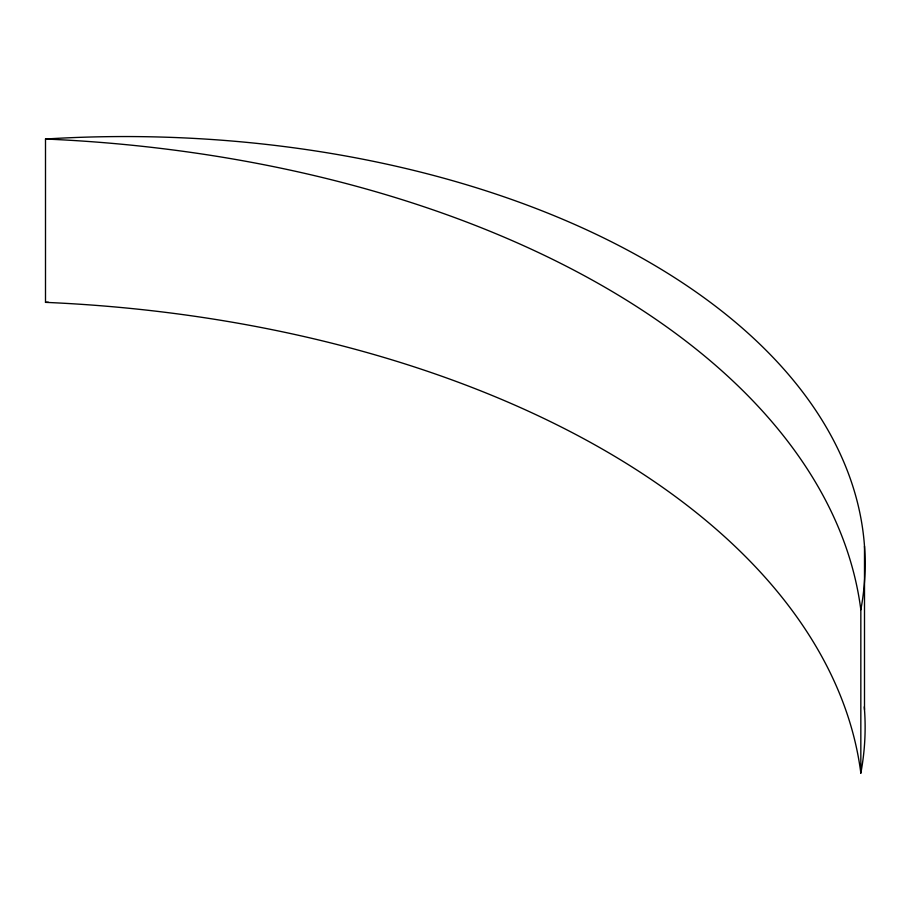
<?xml version="1.0" encoding="UTF-8"?>
<svg xmlns="http://www.w3.org/2000/svg" width="910" height="910" viewBox="0 0 910 910"><rect width="100%" height="100%" fill="white"/><g stroke="black" fill="none" stroke-linecap="round" stroke-linejoin="round"><path stroke-width="1.36" d="M864.5 546.25L864.5 709.584M860.837 609.757L860.837 773.09A883.485 510.078 0 0 0 45.5 302.359L45.5 139.025A740.069 427.279 0 0 1 860.837 609.757A883.485 510.078 0 0 0 45.5 139.025M45.5 302.359A740.069 427.279 0 0 1 48.298 302.188M864.284 706.831A740.069 427.279 0 0 1 860.837 773.09"/></g></svg>
